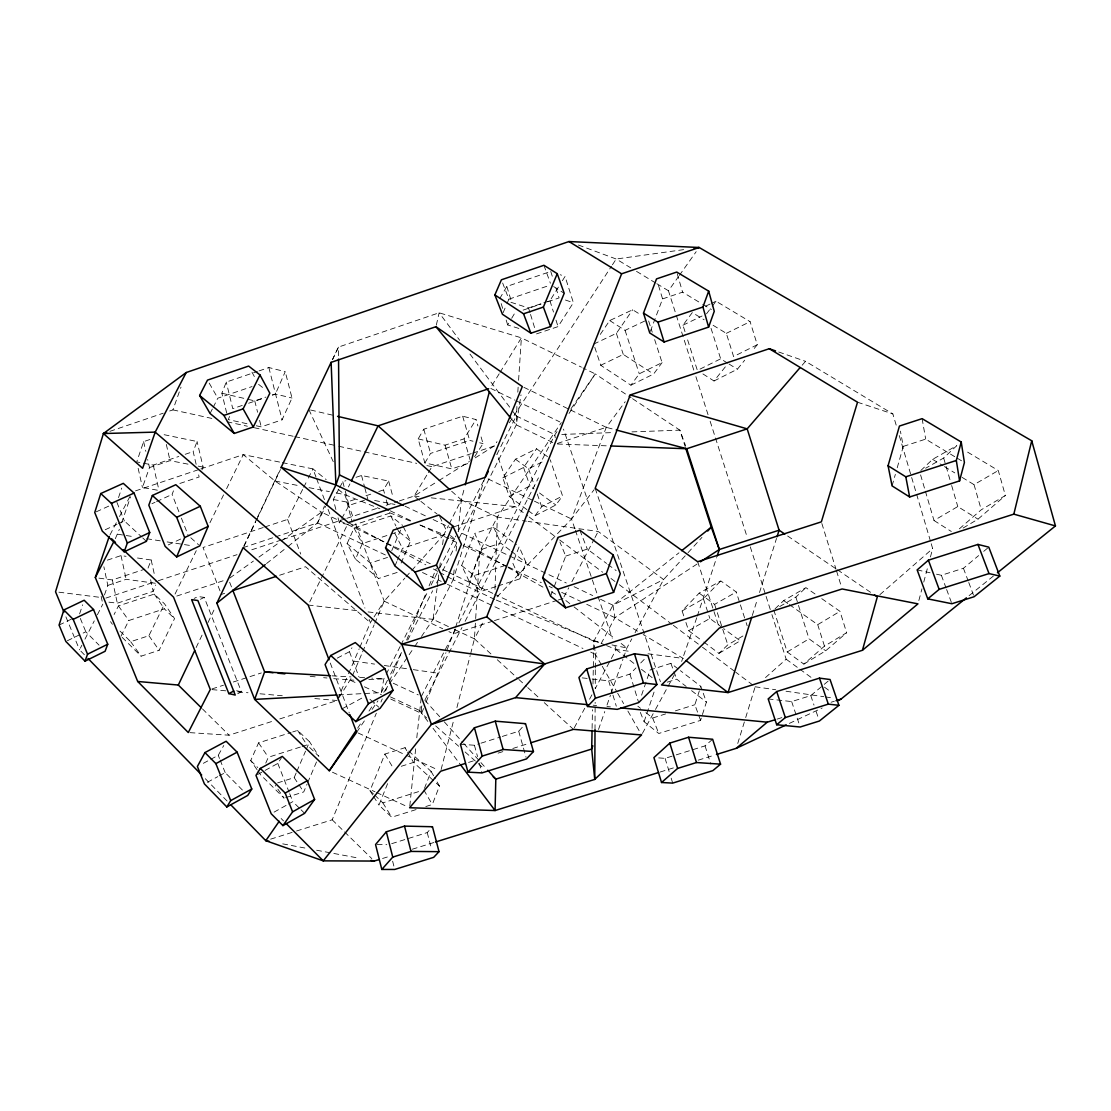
<?xml version="1.0" encoding="UTF-8"?>
<svg xmlns="http://www.w3.org/2000/svg" width="1111" height="1111" viewBox="0 0 1111 1111"><rect width="100%" height="100%" fill="white"/><g stroke="black" fill="none" stroke-linecap="round" stroke-linejoin="round"><path stroke-width="0.75" stroke-dasharray="5 3.75" d="M595.01 729.733L595.149 702.319M595.329 669.78L595.232 688.626L610.508 660.087M595.343 668.058L595.413 654.365L593.83 641.228L612.953 605.217L678.946 552.834M592.094 728.51L592.469 709.693M592.982 684.015L593.635 651.504M593.663 649.782L593.83 641.228L494.687 594.246M495.006 589.413L497.325 517.059L561.305 422.624M470.592 653.921L474.439 638.853L475.564 620.257M475.675 618.563L479.744 551.667L497.325 517.059L526.392 521.212M459.301 537.905L516.296 424.874L516.921 405.765M517.809 392.183L518.143 387.086M518.587 380.295L521.378 337.841L439.123 312.788L338.466 347.076L332.592 359.297M409.806 806.03L415.903 746.3M416.778 737.76L421.194 697.93M421.472 636.52L433.082 619.369L453.149 579.748L454.357 567.902M456.093 551L456.954 542.543L419.708 524.836M458.26 529.78L461.329 499.853L464.356 488.187M448.4 626.59L433.082 619.369L437.012 588.497M437.234 586.789L438.748 574.873M447.219 571.748L439.609 568.152L440.678 559.763M442.595 544.668L443.886 534.613L448.441 525.545M552.736 442.497L516.296 424.874L521.017 394.891M338.494 694.903L381.281 692.625L383.85 678.849L385.406 675.78M436.317 325.162L439.123 312.788L459.69 340.299M441.123 769.534L453.927 719.275M456.927 707.54L470.161 655.601M918.853 600.523L921.963 588.802M923.755 582.095L927.754 567.027M930.435 556.972L932.671 548.598L931.185 543.612M892.077 485.896L895.355 474.369M897.216 467.787L903.285 446.4L900.41 431.124M737.746 743.467L745.217 719.178M745.703 717.553L755.161 686.779L735.746 672.197M494.687 599.412L453.149 579.748L484.979 477.452M752.286 615.494L757.438 599.093M759.507 592.524L776.52 538.404M455.093 628.882L446.58 651.115M455.621 627.243L479.744 551.667L464.148 544.251M640.353 712.401L644.102 721.706L658.781 733.482L700.569 720.372L706.402 702.11L700.805 686.348L680.404 670.669M700.569 720.372L694.861 704.721L700.805 686.348M696.75 617.744L681.64 661.448M697.277 616.119L716.637 557.611M79.603 613.911L82.645 604.801M118.516 497.617L121.696 488.104M644.102 721.706L654.56 690.57M149.916 439.498L143.625 441.636L136.722 461.926L141.68 462.87M641.589 695.167L650.157 669.933L670.877 663.364L679.043 669.627M115.336 538.682L119.335 529.336M121.585 522.837L130.556 496.853M598.51 729.483L604.759 711.554M607.023 705.027L610.439 695.25M611.008 693.611L622.938 659.365M623.507 657.74L626.91 647.963L631.798 638.839M104.462 594.954L107.836 585.4L103.865 566.749M157.359 490.187L142.444 487.507L149.485 467.578L147.652 459.468M169.677 410.987L172.913 409.89L181.01 387.142M288.027 546.431L317.565 522.892L324.468 505.963M550.612 596.19L553.639 588.163M554.236 586.566L565.707 556.097L559.944 542.057M650.352 331.328L662.573 298.901L657.92 283.513M497.048 596.94L571.526 518.99L606.273 427.332L625.229 401.71M178.913 511.782L172.094 494.423L174.58 487.951M148.041 568.096L151.179 560L134.417 557.555M196.147 464.301L193.175 451.608L197.078 441.511L164.081 434.693L164.817 437.942M425.819 806.53L432.318 804.503L439.456 786.06L434.457 777.269M519.823 578.859L526.086 562.68L519.129 546.765L512.754 563.013L519.823 578.859L497.547 586.08M226.686 413.014L221.881 393.225L226.255 382.073L257.391 371.463M424.444 788.421L431.11 771.409L408.751 751.078M108.92 602.162L117.322 603.19L153.179 591.344L155.734 584.997M201.98 469.911L203.119 467.092L197.078 441.511M416.083 809.586L391.739 817.224L378.962 805.086L388.517 781.352M495.95 586.608L481.632 591.246L469.134 581.206L482.007 549.251L474.703 533.405L493.659 527.183L516.448 544.696M423.527 708.582L421.583 713.415L426.707 717.956M426.11 702.138L445.942 652.699M229.56 416.472L228.283 419.597L248.045 423.958M372.685 795.004L370.005 790.685L384.892 754.077L405.029 747.689L407.515 749.953M469.134 581.206L461.634 565.527L474.703 533.405M296.554 831L332.189 819.793L376.337 713.22M380.948 702.083L382.267 698.902M385.559 690.959L388.85 683.001M389.503 681.404L402.043 651.171M406.654 640.019L426.443 592.232M429.082 585.858L436.345 568.346M339.022 697.625L351.854 677.154M352.52 675.571L361.964 653.407M362.63 651.824L374.088 624.924M374.754 623.34L384.198 601.176L404.862 578.137M285.721 797.629L303.734 791.921L307.039 784.172M307.691 782.63L316.927 760.938M401.14 563.027L410.487 541.057L403.335 526.808M337.786 698.944L347.868 675.321M348.548 673.738L359.186 648.838M359.839 647.296L370.366 622.674L373.129 618.369M394.947 565.985L396.835 561.569M397.46 560.097L402.488 548.348L446.15 534.002M503.089 312.746L506.297 305.219M506.949 303.72L508.88 299.192L502.658 283.027M277.611 782.894L294.151 777.644L296.165 772.964M296.831 771.409L305.539 751.133M306.219 749.578L309.566 741.787L297.581 730.385L292.707 731.955M391.766 550.612L400.585 530.114M259.03 370.907L268.848 367.547L285.235 371.657L275.514 393.822L272.32 394.919M265.765 763.118L268.348 757.244L300.553 746.981M397.141 572.429L378.601 578.498L355.492 559.139L362.311 543.626L389.267 534.752M257.016 769.645L250.711 760.577L258.571 742.87L291.082 732.468M355.492 559.139L347.104 543.682L354.034 528.1L390.836 515.948L402.613 525.378M256.28 425.777L261.224 426.86L282.097 419.805L291.999 398.016L285.235 371.657M243.823 546.112L257.016 518.323M257.738 516.768L280.458 468.911M256.502 519.962L280.166 470.161M332.55 359.589L338.466 347.076L338.549 357.45M243.934 546.404L255.752 521.517M196.147 647.532L202.827 633.478M208.021 622.535L215.451 606.912M275.472 536.891L317.565 522.892L325.634 506.199M122.168 637.367L141.111 656.17L159.165 650.268L174.552 618.591L164.539 603.856L154.276 594.093L118.433 605.926L114.1 614.508M348.423 486.965L349.909 483.91M309.733 601.954L347.646 524.184M120.002 631.09L130.695 641.672L148.902 635.7L164.539 603.856M175.052 594.038L196.272 550.667M209.923 522.781L223.561 494.895M226.588 488.701L243.267 454.621L280.666 462.287M120.988 636.186L128.807 620.535L164.331 608.828L174.552 618.591M264.835 526.975L287.596 519.406L302.97 488.798M303.734 487.271L307.58 479.605M308.344 478.077L312.955 468.898L326.19 479.605M449.191 524.031L461.329 499.853L451.08 490.743M386.184 674.238L400.113 646.56M400.89 645.019L427.999 591.205M431.096 585.053L437.29 572.762M439.609 568.152L455.774 536.03M483.688 480.632L458.093 531.447L566.291 582.983M496.867 454.455L516.254 415.958L512.143 410.459M381.281 692.625L387.503 680.265M390.614 674.099L402.293 650.935M407.751 640.13L432.651 590.733M436.554 583.011L439.609 576.928M442.622 570.957L456.954 542.543M210.062 413.5L212.395 408.917M213.173 407.376L217.812 398.196L252.058 386.559M84.38 654.768L79.548 649.81L81.867 645.241M84.964 639.158L94.268 620.896M97.365 614.814L102.795 604.162M421.402 696.361L455.774 629.02M458.899 622.896L554.944 434.693L558.694 429.04M427.846 721.428L419.569 710.457L421.93 705.846M425.069 699.708L461.982 627.479M465.12 621.327L538.446 477.869M490.937 653.935L474.439 638.853L483.785 620.646M109.989 534.946L116.349 522.67M119.53 516.532L129.862 496.589M563.944 596.926L568.721 587.788M571.901 581.706L594.204 539.085M594.996 537.571L598.19 531.475L563.499 429.124M601.398 664.809L595.413 654.365L597.857 649.782M601.107 643.672L614.925 617.688L697.569 563.708M574.262 727.844L584.733 708.276M589.566 699.236L591.982 694.722M611.314 658.573L616.147 649.532L614.494 644.686M335.883 509.491L333.286 499.478L338.841 489.118M339.633 487.632L342.799 481.716L345.924 480.674M635.061 632.742L663.614 579.525L686.862 553.986M642.394 733.454L654.657 710.957M655.476 709.457L674.28 674.946M389.808 513.143L352.992 525.309L339.355 522.85L340.966 519.948M341.771 518.49L349.007 505.408L366.255 499.672M210.798 759.313L218.242 755.313L223.769 745.481M378.782 491.506L383.559 489.923L388.656 481.077L361.533 475.48L355.284 477.563M467.689 463.593L451.788 468.87L424.86 462.94L418.167 438.901L423.791 429.221L462.676 416.208L476.036 419.569L477.897 425.971M499.7 298.665L506.824 286.43L549.14 272.001M424.86 462.94L430.582 453.413L469.661 440.4L472.994 441.206M518.879 328.439L507.671 324.967L510.879 319.607M511.685 318.274L514.893 312.913M399.321 500.95L414.084 496.061L427.485 474.036M428.374 472.564L431.957 466.689L471.245 453.635M499.172 373.81L490.284 388.197L514.99 400.168M500.061 372.366L521.378 337.841L581.428 367.158M418.167 438.901L445.053 445.164L464.051 438.831L476.036 419.569M543.835 302.789L549.945 300.72L558.833 286.43M562.388 280.708L565.055 276.431L560.291 274.764M257.433 774.603L277.806 763.438L281.416 757.813M337.272 658.129L349.451 651.699L351.965 647.796M474.619 456.704L483.021 443.595L480.702 435.581M536.516 333.897L558.041 326.62L573.387 302.706L565.055 276.431M374.046 616.938L384.198 601.176L354.964 522.253M475.244 457.843L494.173 446.011L497.006 441.664M509.31 422.819L611.481 266.265M612.425 264.807L616.202 259.016L685.612 249.364M569.013 413.486L595.274 373.921L631.117 397.752M357.645 728.136L362.367 721.039M368.991 711.096L374.657 702.569M356.645 732.302L365.352 719.428M372.129 709.429L377.934 700.847M383.739 692.278L388.572 685.126M389.544 683.696L413.723 647.963M414.695 646.533L417.597 642.241M526.92 509.643L509.282 496.45L502.797 477.869L515.476 459.218L536.516 448.761L549.667 458.19M600.287 334.397L609.703 320.551L632.687 309.761L641.103 315.024M502.797 477.869L523.573 467.481L536.516 448.761M593.705 344.091L616.369 333.342L632.687 309.761M571.012 408.709L595.274 373.921L582.956 367.908M693.792 370.074L668.447 290.763L678.349 276.806M679.349 275.403L696.18 251.669M528.267 510.657L535.058 515.74L541.682 506.727L562.583 495.964L550.223 459.829M594.788 347.354L600.732 365.283L630.909 385.184L639.269 373.796L662.087 362.617L654.323 338.619M685.001 331.661L682.946 325.204L692.306 312.566L704.138 319.787M535.058 515.74L555.819 505.005L562.583 495.964M630.909 385.184L653.574 374.046L662.087 362.617M706.485 313.871L711.248 307.539M712.207 306.275L716.012 301.22L750.106 321.662L757.271 344.729L752.022 351.173M574.818 528.614L571.526 518.99L594.149 489.645M702.916 373.935L714.012 380.976L726.386 365.547M714.012 380.976L737.357 369.227L744.689 360.2M802.17 365.213L805.531 361.325L892.869 413.945L896.799 427.235M406.001 576.859L410.598 571.734M411.737 570.457L443.886 534.613L448.566 536.835M391.683 843.68L427.221 832.597L432.498 826.737M502.311 736.426L518.712 731.246L525.545 723.678M688.028 552.709L701.971 537.391M683.737 615.869L682.098 610.925L699.166 593.135L720.761 580.9L736.246 591.996L739.884 603.273M592.135 678.988L608.661 680.862L629.951 674.099L635.95 667.919M640.741 662.961L645.547 658.018M682.098 610.925L703.416 598.787L720.761 580.9M703.791 642.019L718.928 653.365L727.816 644.852L744.967 634.77M775.047 608.828L783.713 600.607L805.906 587.636L815.849 594.552M920.811 470.536L932.601 459.343L956.793 445.65L943.67 458.01L925.644 468.245M779.686 606.564L795.865 597.093L805.906 587.636M765.493 677.585L786.157 659.198L771.909 614.591M676.266 754.855L705.054 745.87L712.637 739.246M879.898 594.649L932.671 548.598M773.812 609.995L787.199 651.976L803.85 664.086L824.473 646.144L846.624 632.715L839.985 611.328L821.529 598.496M959.362 528.836L981.263 509.782L1005.372 495.506L998.289 470.536L965.695 450.983M803.85 664.086L825.723 650.782L846.624 632.715M963.126 528.017L977.999 519.17L1005.372 495.506M768.187 698.93L791.657 701.583L810.78 695.597L830.056 679.515M936.517 574.206L941.364 575.276L963.431 568.276L978.638 555.597M983.707 551.362L988.776 547.14M969.098 595.663L993.387 576.053M266.543 563.555L286.694 547.501M229.796 578.039L253.405 561.069M258.96 557.083L279.805 542.112M281.194 541.113L321.468 512.157L385.198 542.362M419.514 500.325L414.084 496.061L437.373 481.507M438.831 480.591L469.411 461.482M787.199 651.976L809.044 638.853L825.723 650.782M789.379 604.606L817.724 624.646L839.985 611.328M718.928 653.365L740.232 640.825L723.664 628.632M925.38 491.187L934.004 520.504L957.779 506.56L977.999 519.17M962.195 477.424L974.041 484.66L998.289 470.536M685.918 622.452L688.639 630.687L709.873 618.466L722.289 627.604M699.166 593.135L714.609 604.384L736.246 591.996M274.07 812.141L287.055 804.864M288.485 804.058L292.818 801.642L299.901 808.655M341.98 708.874L363.089 697.43M207.368 782.297L217.756 776.658M219.242 775.853L225.186 772.631L242.99 790.629M203.341 763.313L209.299 760.105M237.712 693.736L241.434 691.792L204.23 597.385L197.952 596.538L194.161 598.412M600.509 599.287L612.953 605.217L663.614 579.525L598.19 531.475L528.1 521.462M509.282 496.45L529.961 485.965L534.044 488.965M515.476 459.218L528.572 468.773L545.14 460.454M757.271 344.729L733.593 356.548L726.316 333.342L712.998 325.217M727.622 363.158L720.664 358.825L697.375 370.421L687.07 338.133M200.424 599.273L204.23 597.385M726.316 333.342L750.106 321.662M67.41 640.728L85.811 631.77L99.073 645.172M59.077 625.076L71.396 619.146M682.946 325.204L702.069 315.996M600.732 365.283L623.285 354.423L653.574 374.046M705.638 306.178L710.082 304.053M711.568 303.345L716.012 301.22M609.703 320.551L625.076 330.356L645.047 320.871M168.233 544.932L182.065 538.363M789.365 723.386L822.168 707.985M105.212 529.753L116.988 524.309M118.46 523.628L124.349 520.906L141.514 536.794M151.915 503.727L155.026 502.297M156.568 501.589L172.094 494.423M96.226 511.838L109.531 505.755M109.892 431.346L163.22 413.195M508.88 299.192L549.362 285.43M248.17 399.349L254.752 400.877L265.932 397.085M510.921 302.289L528.53 307.983L542.293 303.303M242.267 405.418L232.754 408.64L226.255 382.073M248.614 403.251L264.474 397.877M272.417 395.183L275.584 394.113L291.999 398.016M523.087 310.136L541.085 304.025M547.64 301.803L559.097 297.915L555.458 286.332M143.333 463.19L153.262 465.078L178.802 456.454M185.19 454.302L193.175 451.608M149.485 467.578L170.039 460.648L188.231 464.19M662.573 298.901L682.585 292.151L701.305 303.47M135.514 490.881L199.188 469.453M200.813 468.911L243.267 454.621L275 481.035L321.468 512.157M179.871 483.466L199.133 476.994L198.022 472.231M107.35 560.152L121.016 555.597L126.043 556.333M243.087 547.654L273.861 537.418M472.883 453.094L494.173 446.011M263.21 527.517L203.021 547.501L220.172 591.274M98.935 578.137L112.35 579.942L144.791 569.165M333.286 499.478L346.91 502.089L358.061 498.381M366.033 495.742L372.407 493.617M107.836 585.4L126.154 579.317L156.373 583.4M105.892 598.079L156.707 581.261M158.345 580.72L237.032 554.667M251.794 549.778L281.291 540.015M282.93 539.474L345.229 518.851M346.868 518.309L378.018 508.005M386.211 505.283L397.682 501.492M557.403 443.428L606.273 427.332L614.508 429.526M176.774 596.065L225.186 580.109M390.85 534.224L398.78 531.614L410.487 541.057M221.395 594.413L224.63 593.343M279.639 575.234L305.539 566.721L370.366 622.674L369.158 619.438M453.496 526.933L515.296 506.616L527.781 515.99M347.104 543.682L370.352 563.055L387.503 557.43M482.007 549.251L500.783 543.112L510.102 550.32M461.634 565.527L474.216 575.567L504.727 565.624M565.707 556.097L587.302 549.084L606.55 563.43M903.285 446.4L925.699 439.123L955.807 457.329M211.951 688.945L223.464 685.209M233.338 682.001L261.321 672.947M492.784 621.146L453.524 633.812L448.9 631.631M494.423 620.618L556.597 600.551M558.236 600.023L563.138 598.44M189.995 732.649L229.06 735.204L273.264 721.011M279.805 718.914L335.48 701.041M302.164 746.467L306.983 744.925L318.899 756.285L309.566 741.787M401.279 766.284L413.542 762.396L439.456 786.06M667.267 682.168L676.738 679.168L686.181 686.473M460.44 744.287L474.425 745.245L479.355 743.69M480.994 743.176L500.672 736.954M468.55 762.424L475.105 760.355M498.061 753.133L504.616 751.064M512.81 748.481L529.211 743.301M374.671 795.115L382.851 802.864L420.555 791.004M645.922 712.637L652.643 718.012L665.628 713.915M675.377 710.859L694.861 704.721M270.64 839.152L294.929 831.514M777.061 719.123L781.977 717.581M831.084 702.249L834.361 701.222M658.698 757.91L665.072 758.355L674.669 755.355M382.559 858.484L390.822 855.914M412.32 849.221L435.456 842.013M660.226 772.006L675.099 767.368M698.25 760.16L714.776 755.022M333.703 678.668L353.84 680.168M368.852 679.515L383.85 678.849L371.754 678.141M561.791 434.443L613.119 432.568M631.951 431.887L679.863 430.151L685.556 445.636M377.171 844.554L386.836 844.666M557.5 444.025L607.453 445.858M332.008 675.821L351.02 676.932M359.658 677.432L364.839 677.738M212.02 689.625L225.727 690.82M237.726 691.861L248.003 692.75M260.002 693.792L282.277 695.736M314.83 698.569L337.119 700.513M310.177 676.349L315.218 676.849M323.62 677.682L326.981 678.002M593.163 705.193L596.607 705.541M606.953 706.54L610.397 706.888M414.084 496.061L419.222 496.603M431.235 497.853L515.296 506.616L497.02 454.205M582.22 677.863L590.483 678.807M308.205 605.051L357.811 610.744M368.074 611.925L433.082 619.369M58.911 592.191L100.851 597.454M606.564 645.588L616.147 649.532L631.256 651.546M648.032 653.768L683.279 658.448L643.158 634.534M755.161 686.779L775.742 689.75M786.032 691.236L823.765 696.694M825.473 696.944L834.055 698.18M353.923 661.142L374.588 664.1M384.212 665.489L411.625 669.405M413.25 669.641L437.734 673.155M117.655 534.21L134.723 536.863M146.68 538.724L160.345 540.849M167.164 541.918L192.786 545.904M282.736 843.86L306.469 848.318M316.649 850.234L359.034 858.192M198.161 466.12L203.119 467.092M275 481.035L300.512 485.993M309.011 487.66L329.411 491.631M336.216 492.951L344.716 494.603L379.906 508.796M374.615 500.478L394.988 504.45M282.361 462.634L312.955 468.898L315.982 476.994M593.83 641.228L602.106 642.908M612.022 644.935L626.91 647.963L620.119 642.686M172.913 409.89L211.854 418.43M227.088 421.777L247.406 426.221M254.183 427.707L293.123 436.248M294.818 436.623L337.147 445.9M338.827 446.275L362.533 451.469M364.227 451.844L416.722 463.356M426.874 465.578L431.957 466.689M236.615 690.736L241.434 691.792M917.158 569.915L930.074 572.776M221.881 393.225L246.531 398.96M310.58 410.001L335.897 415.945M479.688 442.789L483.021 443.595M857.525 402.224L892.869 413.945M565.443 300.039L573.387 302.706M778.728 352.006L805.531 361.325M578.414 245.031L616.202 259.016L630.715 267.834M389.503 512.671L410.292 521.059M419.889 524.934L443.886 534.613M496.284 600.079L604.953 644.922M332.439 772.214L374.976 791.782M376.546 792.504L408.056 807.017M358.2 733.024L404.89 754.633M406.445 755.355L437.581 769.77M393.238 683.223L418.278 694.903M390.461 696.903L419.569 710.457M350.507 680.321L358.228 683.918M364.408 686.792L381.406 694.708M390.683 699.027L421.583 713.415L421.5 704.888M454.524 629.465L474.439 638.853M384.198 601.176L442.733 628.743M317.565 522.892L388.017 556.222M422.458 572.512L441.206 581.386M447.414 584.33L582.942 648.463M590.733 652.143L595.413 654.365M386.753 543.098L430.276 563.721M448.733 572.471L493.131 593.51M405.015 506.172L426.874 516.573M433.109 519.545L450.288 527.725M574.068 586.691L592.732 595.579M450.122 537.571L456.357 540.543M390.211 510.796L411.945 521.142M463.19 545.515L506.88 566.291M508.449 567.041L541.321 582.678M549.153 586.414L552.292 587.9M561.68 592.371L580.47 601.301M586.733 604.287L614.925 617.688L641.672 633.645M461.329 499.853L497.325 517.059M488.076 478.938L532.891 500.45M534.433 501.186L571.526 518.99M523.878 387.322L568.957 409.209M570.512 409.973L606.273 427.332M516.532 400.918L559.763 421.874M516.254 415.958L554.944 434.693L555.222 437.776M348.396 522.628L384.837 542.501M386.35 543.321L425.819 564.846M433.415 568.985L437.956 571.471M439.484 572.29L445.553 575.609M447.066 576.428L453.149 579.748M479.744 551.667L506.547 566.707M508.033 567.54L543.779 587.58M551.223 591.76L557.18 595.107M702.749 304.331L711.387 309.552M957.238 458.19L962.973 461.662M636.52 271.362L655.393 282.819M656.837 283.708L668.447 290.763M932.601 459.343L942.961 465.676M944.433 466.578L954.793 472.897M729.01 364.019L737.357 369.227M934.004 520.504L951.322 531.489M553.625 286.555L564.194 293.304M632.548 398.696L679.863 430.151L685.181 446.594M787.643 536.002L836.041 568.86M837.472 569.832L871.635 593.024M783.713 600.607L787.963 603.606M786.157 659.198L798.476 668.197M799.851 669.197L812.169 678.196M824.487 687.181L831.334 692.181M539.488 492.978L555.819 505.005M607.925 564.457L616.161 570.61M688.639 630.687L702.416 640.991M529.169 517.032L558.277 538.904M559.666 539.946L602.648 572.234M610.967 578.47L617.897 583.678M619.285 584.719L671.974 624.299M673.363 625.34L701.083 646.171M702.471 647.213L734.357 671.155M511.435 551.348L526.086 562.68M691.57 690.639L706.402 702.11M565.86 600.551L572.637 605.814M573.998 606.87L614.702 638.478M616.147 649.532L634.825 664.128M641.491 669.336L652.171 677.668M420.875 501.38L437.192 514.157M258.571 384.337L263.585 388.281M450.497 535.627L457.315 541.001M637.853 706.207L640.533 708.346M338.105 489.257L344.716 494.603L354.353 520.628M435.665 725.886L458.704 746.286M465.092 751.953L484.299 768.951M190.786 537.766L198.508 544.737M369.907 699.222L378.795 707.221M497.284 659.74L517.601 678.293M518.865 679.46L526.489 686.417M527.753 687.584L537.918 696.861M544.265 702.666L573.457 729.358M142.736 537.932L146.416 541.335M370.005 790.685L373.504 794.004M332.189 819.793L343.327 830.722M344.577 831.931L371.824 858.636M202.48 708.929L229.06 735.204M301.081 809.822L304.622 813.335M250.711 760.577L257.794 767.576M281.125 818.515L283.541 820.932M205.313 778.7L227.088 801.017M424.833 700.194L439.72 716.748M444.303 721.844L462.607 742.217M463.759 743.495L479.785 761.313M480.924 762.59L486.646 768.965M511.949 419.569L516.296 424.874M433.012 728.274L459.912 763.924M469.981 354.062L511.116 409.084M110.503 621.66L112.405 624.299M130.695 641.672L141.111 656.17M118.433 605.926L128.807 620.535M148.902 635.7L159.165 650.268M257.919 770.951L260.613 774.839L284.083 798.142L275.278 785.366M154.276 594.093L164.331 608.828M258.571 742.87L268.348 757.244M294.151 777.644L297.984 783.352M298.942 784.783L303.734 791.921M297.581 730.385L306.983 744.925M373.588 796.448L378.962 805.086M382.851 802.864L391.739 817.224M384.892 754.077L393.613 768.701M423.833 789.977L432.318 804.503M405.029 747.689L406.737 750.633M407.584 752.105L413.542 762.396M602.245 666.294L616.786 691.667M617.633 693.167L623.618 703.61M627.896 711.068L641.575 734.954M209.215 383.128L217.812 398.196M431.11 771.409L433.609 775.811M251.961 372.157L255.266 378.254M370.352 563.055L378.601 578.498M354.034 528.1L362.311 543.626M394.752 533.169L402.488 548.348M390.836 515.948L395.891 525.92M396.613 527.35L398.78 531.614M439.706 516.587L447.039 531.933M474.216 575.567L481.632 591.246M308.886 409.612L333.633 462.495M493.659 527.183L500.783 543.112M65.924 616.869L79.548 649.81M80.311 618.41L85.811 631.77M116.919 502.38L124.349 520.906M218.242 755.313L219.506 758.452M220.131 760.035L225.186 772.631M652.643 718.012L658.781 733.482M579.859 530.266L587.302 549.084M181.399 518.101L188.217 535.446M277.806 763.438L289.068 792.087M289.693 793.685L292.818 801.642M229.658 582.247L232.157 588.649M330.286 663.045L349.285 712.97M287.596 519.406L300.748 554.111M349.451 651.699L358.964 676.891M963.431 568.276L968.181 580.928M968.764 582.497L973.5 595.149M316.579 478.605L324.44 499.644M328.064 509.366L364.922 608.106M941.364 575.276L946.044 587.927M946.628 589.51L951.891 603.731M670.877 663.364L676.738 679.168M543.932 265.279L550.389 283.236M528.572 468.773L534.585 486.16M537.307 494.076L541.682 506.727M523.573 467.481L529.961 485.965M575.359 530.225L612.272 638.214M810.78 695.597L814.002 705.124M816.154 711.484L818.293 717.845M595.177 488.312L660.406 681.682M791.657 701.583L799.628 725.414M616.369 333.342L623.285 354.423M703.416 598.787L709.873 618.466M625.076 330.356L639.269 373.796M714.609 604.384L727.816 644.852M697.68 561.722L718.845 626.423M648.643 321.01L652.254 332.217M740.398 604.884L745.606 620.98M746.134 622.591L747.175 625.812M695.903 376.671L708.04 414.681M710.151 421.291L747.106 536.946M750.272 546.848L765.576 594.774M766.104 596.413L771.381 612.939M711.04 328.328L720.664 358.825M795.865 597.093L809.044 638.853M705.054 745.87L710.776 764.021M817.724 624.646L824.473 646.144M550.764 271.445L552.847 278.069M549.945 300.72L553.486 312.052M556.014 320.149L558.041 326.62M821.862 523.489L836.041 569.332M836.541 570.957L841.596 587.33M528.53 307.983L530.03 312.844M530.53 314.455L535.016 329.037M665.072 758.355L669.141 771.548M671.169 778.158L672.697 783.102M629.951 674.099L638.658 702.596M506.824 286.43L511.865 302.984M501.2 303.595L503.186 310.177M506.172 320.037L507.671 324.967M608.661 680.862L612.48 693.528M612.953 695.111L616.299 706.193M899.257 435.554L930.699 541.946M920.588 474.911L924.894 489.562M943.67 458.01L951.197 483.896M951.655 485.521L957.779 506.56M677.196 273.598L682.585 292.151M462.676 416.208L469.661 440.4M974.041 484.66L981.263 509.782M464.051 438.831L470.425 460.954M445.053 445.164L451.788 468.87M518.712 731.246L526.058 757.271M423.791 429.221L430.582 453.413M474.425 745.245L477.549 756.633M479.327 763.146L481.993 772.895M388.656 481.077L393.183 497.77M383.559 489.923L384.448 493.242M386.239 499.867L388.017 506.505M361.533 475.48L364.464 486.535M364.88 488.104L367.824 499.158M342.799 481.716L344.868 489.618M345.285 491.187L349.007 505.408M346.91 502.089L352.131 521.989M427.221 832.597L431.526 849.096M338.05 517.851L339.355 522.85M268.848 367.547L282.097 419.805M392.627 861.192L394.724 869.455M254.752 400.877L257.585 412.25M259.599 420.361L261.224 426.86M166.317 444.428L170.039 460.648M153.262 465.078L159.012 490.479M143.625 441.636L145.833 451.358M138.153 468.314L142.444 487.507M151.179 560L154.887 576.72M150.61 579.72L153.179 591.344M121.016 555.597L126.154 579.317M112.35 579.942L117.322 603.19M101.143 596.315L102.198 601.329M922.116 418.653L925.699 439.123M612.953 605.217L614.925 617.688"/><path stroke-width="1.5" d="M595.01 729.733L594.746 779.408L495.075 810.53L409.626 807.739L440.692 771.215L465.273 763.465M592.066 730.233L591.691 749.05L594.746 779.408L641.575 734.954L573.457 729.358L530.85 742.787M230.713 804.739L265.779 840.68L323.259 860.858L431.443 724.4L544.696 663.975L1013.829 514.143L1031.73 440.775L699.152 247.489L568.971 241.545L186.217 372.518L103.42 433.54L55.55 591.774L63.98 612.161M465.217 484.854L489.423 391.53M959.571 480.896L964.404 462.523L961.237 442.025L922.116 418.653L899.452 426.041L888.064 465.745L892.077 485.896L909.645 496.978L959.571 480.896L956.321 460.482L961.237 442.025M862.428 650.296L917.95 603.87L842.11 588.969L719.372 628.034L661.503 684.959L728.052 692.57L862.428 650.296L877.329 596.885L874.482 594.954M751.772 617.133L728.052 692.57L685.987 660.517M777.047 536.766L779.103 530.211L747.175 428.86L630.215 394.96L595.177 488.312L697.68 561.722L821.362 521.851L857.525 402.224L769.27 348.715L630.215 394.96M63.869 609.953L59.077 625.076L65.868 641.464L85.033 661.17L105.101 651.268L107.739 644.241L93.532 609.536L84.172 600.246L63.869 609.953L73.173 619.355L87.547 654.185L85.033 661.17M100.754 493.548L94.741 512.504L102.268 531.114L124.182 551.792L146.416 541.335L149.721 532.53L134.028 493.062L123.293 483.354L100.754 493.548L111.419 503.38L127.334 543.029L124.182 551.792M717.164 555.986L719.317 549.501L686.709 448.747L616.161 429.971M123.071 549.57L173.538 597.135L210.298 689.473L188.287 732.538L137.695 681.474L95.324 577.498L109.197 536.488M592.83 745.787L591.691 749.05L495.812 779.144L493.256 776.881M326.37 504.686L335.897 484.965L339.452 474.939L338.549 359.172M613.605 592.33L620.285 573.679L613.119 554.875L579.859 530.266L558.028 537.377L542.654 577.706L550.612 596.19L565.527 607.814L613.605 592.33L606.314 573.623L613.119 554.875M708.61 327.106L714.262 311.302L708.693 291.138L676.752 272.056L656.518 278.903L643.491 313.108L649.741 332.953L664.1 342.007L708.61 327.106L702.93 307.011L708.693 291.138M152.346 495.492L148.818 505.158L165.164 546.376L176.663 556.958L199.799 545.89L208.16 526.406L200.299 506.255L175.816 484.715L152.346 495.492L176.677 517.309L184.648 537.557L176.663 556.958M186.217 372.518L155.207 432.123L142.625 468.3L103.42 433.54L155.207 432.123L401.779 644.269L486.715 616.827L621.618 273.806L699.152 247.489L694.069 248.197M445.414 583.247L461.398 544.223L452.705 525.795L438.984 515.046L393.211 530.128L385.545 547.876L394.947 565.985L424.249 590.135L445.414 583.247L436.429 565.055L452.705 525.795M550.556 326.578L564.194 293.304L557.236 273.667L543.932 265.279L501.408 279.791L494.867 294.915L502.436 314.26L530.905 333.217L550.556 326.578L543.39 307.08L557.236 273.667M349.896 714.581L356.645 732.302L329.287 770.756L254.655 699.388L216.867 603.162L243.087 547.654L308.205 605.051L329.05 659.823M281.18 467.37L331.12 362.353L435.956 326.703L522.323 386.559L484.979 477.452L348.396 522.628L281.18 467.37L335.897 484.965L388.669 510.06M137.695 681.474L178.315 685.043L194.661 650.657M351.395 480.855L378.073 425.846L488.659 388.739M253.266 427.013L269.834 393.211L259.974 374.935L248.656 366.075L207.493 380.115L199.619 395.488L210.062 413.5L234.254 433.443L253.266 427.013L243.115 408.89L259.974 374.935M485.229 477.549L488.34 471.397M95.324 577.498L113.808 541.668M204.952 752.578L197.383 766.507L204.41 783.908L226.825 806.961L247.739 795.42L251.766 789.004L237.115 752.161L226.144 741.259L204.952 752.578L215.867 763.618L230.713 800.614L226.825 806.961M260.321 768.423L255.974 775.395L271.195 813.752L282.944 825.598L304.622 813.335L314.607 799.448L307.303 780.7L282.319 756.41L260.321 768.423L285.18 793.032L292.582 811.849L282.944 825.598M330.731 655.504L325.079 664.559L341.98 708.874L355.867 721.622L380.059 708.374L393.016 690.334L384.906 668.628L355.298 642.575L330.731 655.504L360.172 681.918L368.421 703.735L355.867 721.622M329.287 770.756L355.756 730.982M279.208 821.279L265.779 840.68L269.168 841.319M386.336 831.792L375.56 844.527L381.809 869.455L394.724 869.455L433.679 857.345L439.026 851.665L432.498 826.737L404.515 826.112L386.336 831.792L392.752 857.109L381.809 869.455M474.425 727.774L460.44 744.287L467.981 772.145L481.993 772.895L526.517 758.896L533.461 751.536L525.545 723.678L495.256 721.164L474.425 727.774L482.188 756.105L467.981 772.145M799.92 367.81L747.175 428.86L686.709 448.747L610.897 445.983M544.696 663.975L401.779 644.269L431.443 724.4L515.601 697.625L544.696 663.975L486.715 616.827M707.79 531.016L711.276 527.183L685.709 448.247M586.719 668.961L578.914 677.488L587.497 706.485L617.244 709.36L638.658 702.596L656.934 684.529L647.935 655.546L634.464 653.768L586.719 668.961L595.44 698.194L587.497 706.485M669.808 743.106L653.921 757.591L661.531 782.505L672.697 783.102L712.859 770.631L720.553 764.16L712.637 739.246L688.57 737.246L669.808 743.106L677.627 768.409L661.531 782.505M776.7 691.542L768.187 698.93L776.7 724.747L800.156 727.011L819.376 721.025L838.902 705.332L830.056 679.515L819.474 678.127L776.7 691.542L785.324 717.553L776.7 724.747M928.393 560.194L917.158 569.915L927.754 598.871L951.891 603.731L974.097 596.732L999.803 576.081L988.776 547.14L977.958 544.418L928.393 560.194L939.156 589.372L927.754 598.871M716.428 754.508L736.26 748.328L767.243 722.192L775.422 719.636M837.791 700.638L840.916 699.18L966.403 597.843M997.428 572.79L1055.45 525.934L1031.73 440.775M216.867 603.162L265.21 564.624M681.64 550.695L711.276 527.183L719.317 549.501L700.472 561.805M292.582 811.849L314.607 799.448M285.18 793.032L307.303 780.7M230.713 800.614L251.766 789.004M368.421 703.735L393.016 690.334M360.172 681.918L384.906 668.628M215.867 763.618L237.115 752.161M228.824 693.611L235.226 695.042L197.883 600.523L191.634 599.648L228.824 693.611L233.768 691.028M87.547 654.185L107.739 644.241M73.173 619.355L93.532 609.536M184.648 537.557L208.16 526.406M127.334 543.029L149.721 532.53M736.26 748.328L786.241 724.858M176.677 517.309L200.299 506.255M111.419 503.38L134.028 493.062M103.42 433.54L106.656 432.443M199.619 395.488L223.908 415.403L243.115 408.89M494.867 294.915L523.545 313.802L543.39 307.08M643.491 313.108L657.962 322.134L702.93 307.011M232.727 590.677L276.403 576.303M385.545 547.876L415.028 572.04L436.429 565.055M542.654 577.706L557.68 589.344L606.314 573.623M888.064 465.745L905.798 476.813L956.321 460.482M719.317 549.501L779.103 530.211L784.797 534.072M595.44 698.194L643.463 682.987L656.934 684.529M939.156 589.372L989.012 573.582L999.803 576.081M482.188 756.105L503.144 749.494L533.461 751.536M836 700.708L840.916 699.18M785.324 717.553L828.32 704.124L838.902 705.332M285.944 823.348L323.259 860.858L374.296 861.053L379.254 859.511M435.456 842.013L658.573 772.52M392.752 857.109L411.014 851.415L439.026 851.665M677.627 768.409L696.486 762.535L720.553 764.16M336.786 695L254.655 699.388L264.612 671.877L232.782 590.247M330.286 675.71L264.612 671.877L273.042 672.71M278.111 673.21L284.86 673.863M515.601 697.625L587.983 704.693M620.743 707.888L767.243 722.192M370.907 860.414L374.296 861.053M337.577 416.347L378.073 425.846L449.802 489.604M1013.829 514.143L1055.45 525.934M769.27 348.715L775.575 350.909M339.452 474.939L403.446 505.422M568.971 241.545L621.618 273.806M111.725 538.863L115.502 542.432M178.315 685.043L201.272 707.735M88.005 658.476L201.688 774.992M487.798 770.229L495.812 779.144L495.075 810.53L460.94 765.285M435.956 326.703L510.866 418.25M223.908 415.403L234.254 433.443M415.028 572.04L424.249 590.135M557.68 589.344L565.527 607.814M977.958 544.418L989.012 573.582M523.545 313.802L530.905 333.217M819.474 678.127L828.32 704.124M688.57 737.246L696.486 762.535M657.962 322.134L664.1 342.007M634.464 653.768L643.463 682.987M495.256 721.164L503.144 749.494M404.515 826.112L411.014 851.415M905.798 476.813L909.645 496.978M331.12 362.353L335.897 484.965"/></g></svg>
